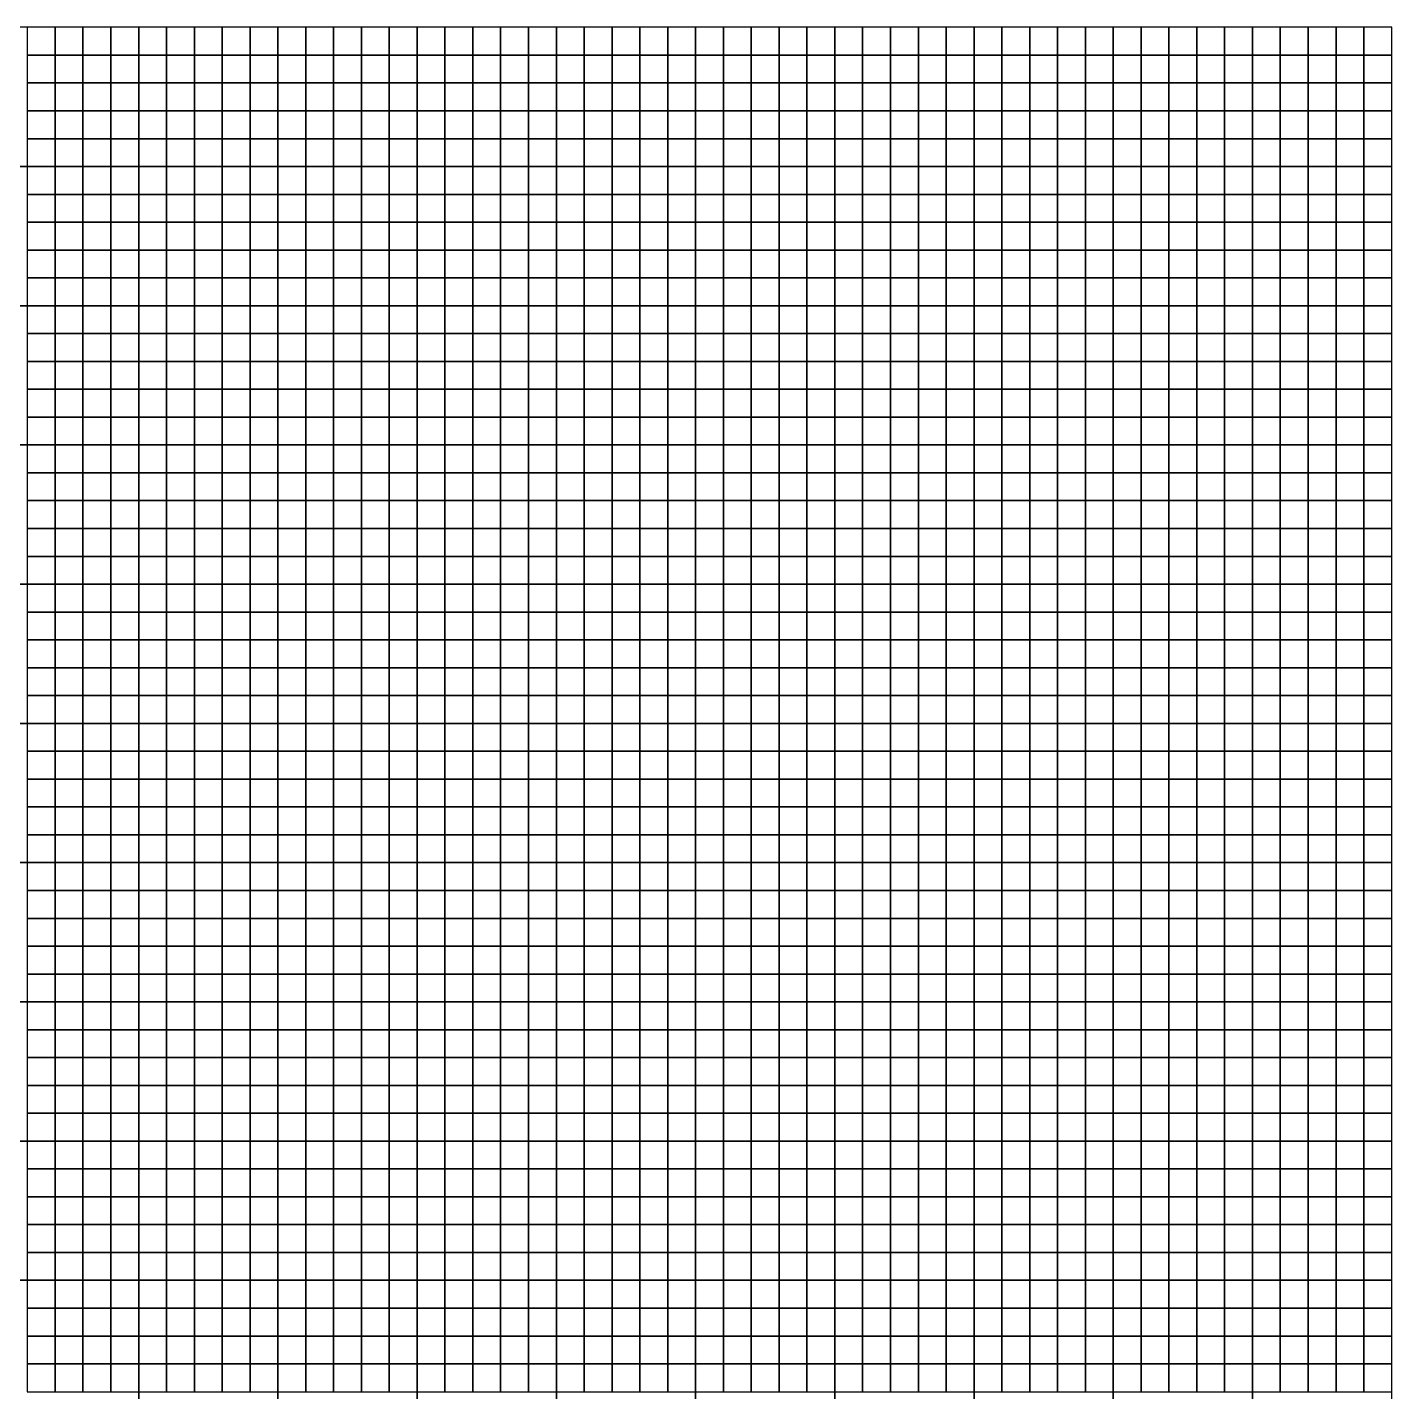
# Model space of a CAD drawing. Header units: metres. Extents: x 0 to 10, y 0 to 10.
# Drawn here: x 5.1 to 10, y 5.1 to 10 of the extents above; entities that cross this region are included whole.
import ezdxf

# ---------------------------------------------------------------- set-up
doc = ezdxf.new("R2010")
doc.units = ezdxf.units.M

# ---------------------------------------------------------------- blocks, each defined once
blk = doc.blocks.new('*U6')
at = {"color": 1}
blk.add_lwpolyline([(-0.5, -0.5), (0.5, -0.5), (0.5, 0.5), (-0.5, 0.5)], close=True, dxfattribs=at)
blk = doc.blocks.new('*U7')
at = {"color": 0, "linetype": 'ByBlock', "lineweight": -2, "transparency": 16777216}
for p in [(5, 9), (6, 9), (7, 9), (8, 9), (9, 9), (5, 8), (6, 8), (7, 8), (8, 8), (9, 8), (5, 7), (6, 7), (7, 7), (8, 7), (9, 7), (5, 6), (6, 6), (7, 6), (8, 6), (9, 6), (5, 5), (6, 5), (7, 5), (8, 5), (9, 5)]:
    blk.add_blockref('*U6', p, dxfattribs=at)
blk = doc.blocks.new('*U8')
at = {"color": 2}
blk.add_lwpolyline([(-0.25, -0.25), (0.25, -0.25), (0.25, 0.25), (-0.25, 0.25)], close=True, dxfattribs=at)
blk = doc.blocks.new('*U9')
at = {"color": 0, "linetype": 'ByBlock', "lineweight": -2, "transparency": 16777216}
for p in [(5, 9.5), (5.5, 9.5), (6, 9.5), (6.5, 9.5), (7, 9.5), (7.5, 9.5), (8, 9.5), (8.5, 9.5), (9, 9.5), (9.5, 9.5), (5, 9), (5.5, 9), (6, 9), (6.5, 9), (7, 9), (7.5, 9), (8, 9), (8.5, 9), (9, 9), (9.5, 9), (5, 8.5), (5.5, 8.5), (6, 8.5), (6.5, 8.5), (7, 8.5), (7.5, 8.5), (8, 8.5), (8.5, 8.5), (9, 8.5), (9.5, 8.5), (5, 8), (5.5, 8), (6, 8), (6.5, 8), (7, 8), (7.5, 8), (8, 8), (8.5, 8), (9, 8), (9.5, 8), (5, 7.5), (5.5, 7.5), (6, 7.5), (6.5, 7.5), (7, 7.5), (7.5, 7.5), (8, 7.5), (8.5, 7.5), (9, 7.5), (9.5, 7.5), (5, 7), (5.5, 7), (6, 7), (6.5, 7), (7, 7), (7.5, 7), (8, 7), (8.5, 7), (9, 7), (9.5, 7), (5, 6.5), (5.5, 6.5), (6, 6.5), (6.5, 6.5), (7, 6.5), (7.5, 6.5), (8, 6.5), (8.5, 6.5), (9, 6.5), (9.5, 6.5), (5, 6), (5.5, 6), (6, 6), (6.5, 6), (7, 6), (7.5, 6), (8, 6), (8.5, 6), (9, 6), (9.5, 6), (5, 5.5), (5.5, 5.5), (6, 5.5), (6.5, 5.5), (7, 5.5), (7.5, 5.5), (8, 5.5), (8.5, 5.5), (9, 5.5), (9.5, 5.5), (5, 5), (5.5, 5), (6, 5), (6.5, 5), (7, 5), (7.5, 5), (8, 5), (8.5, 5), (9, 5), (9.5, 5)]:
    blk.add_blockref('*U8', p, dxfattribs=at)
blk = doc.blocks.new('*U10')
at = {"color": 4}
blk.add_lwpolyline([(-0.05, -0.05), (0.05, -0.05), (0.05, 0.05), (-0.05, 0.05)], close=True, dxfattribs=at)
blk = doc.blocks.new('*U11')
at = {"color": 0, "linetype": 'ByBlock', "lineweight": -2, "transparency": 16777216}
for p in [(5.1, 9.9), (5.2, 9.9), (5.3, 9.9), (5.4, 9.9), (5.5, 9.9), (5.6, 9.9), (5.7, 9.9), (5.8, 9.9), (5.9, 9.9), (6, 9.9), (6.1, 9.9), (6.2, 9.9), (6.3, 9.9), (6.4, 9.9), (6.5, 9.9), (6.6, 9.9), (6.7, 9.9), (6.8, 9.9), (6.9, 9.9), (7, 9.9), (7.1, 9.9), (7.2, 9.9), (7.3, 9.9), (7.4, 9.9), (7.5, 9.9), (7.6, 9.9), (7.7, 9.9), (7.8, 9.9), (7.9, 9.9), (8, 9.9), (8.1, 9.9), (8.2, 9.9), (8.3, 9.9), (8.4, 9.9), (8.5, 9.9), (8.6, 9.9), (8.7, 9.9), (8.8, 9.9), (8.9, 9.9), (9, 9.9), (9.1, 9.9), (9.2, 9.9), (9.3, 9.9), (9.4, 9.9), (9.5, 9.9), (9.6, 9.9), (9.7, 9.9), (9.8, 9.9), (9.9, 9.9), (5.1, 9.8), (5.2, 9.8), (5.3, 9.8), (5.4, 9.8), (5.5, 9.8), (5.6, 9.8), (5.7, 9.8), (5.8, 9.8), (5.9, 9.8), (6, 9.8), (6.1, 9.8), (6.2, 9.8), (6.3, 9.8), (6.4, 9.8), (6.5, 9.8), (6.6, 9.8), (6.7, 9.8), (6.8, 9.8), (6.9, 9.8), (7, 9.8), (7.1, 9.8), (7.2, 9.8), (7.3, 9.8), (7.4, 9.8), (7.5, 9.8), (7.6, 9.8), (7.7, 9.8), (7.8, 9.8), (7.9, 9.8), (8, 9.8), (8.1, 9.8), (8.2, 9.8), (8.3, 9.8), (8.4, 9.8), (8.5, 9.8), (8.6, 9.8), (8.7, 9.8), (8.8, 9.8), (8.9, 9.8), (9, 9.8), (9.1, 9.8), (9.2, 9.8), (9.3, 9.8), (9.4, 9.8), (9.5, 9.8), (9.6, 9.8), (9.7, 9.8), (9.8, 9.8), (9.9, 9.8), (5.1, 9.7), (5.2, 9.7), (5.3, 9.7), (5.4, 9.7), (5.5, 9.7), (5.6, 9.7), (5.7, 9.7), (5.8, 9.7), (5.9, 9.7), (6, 9.7), (6.1, 9.7), (6.2, 9.7), (6.3, 9.7), (6.4, 9.7), (6.5, 9.7), (6.6, 9.7), (6.7, 9.7), (6.8, 9.7), (6.9, 9.7), (7, 9.7), (7.1, 9.7), (7.2, 9.7), (7.3, 9.7), (7.4, 9.7), (7.5, 9.7), (7.6, 9.7), (7.7, 9.7), (7.8, 9.7), (7.9, 9.7), (8, 9.7), (8.1, 9.7), (8.2, 9.7), (8.3, 9.7), (8.4, 9.7), (8.5, 9.7), (8.6, 9.7), (8.7, 9.7), (8.8, 9.7), (8.9, 9.7), (9, 9.7), (9.1, 9.7), (9.2, 9.7), (9.3, 9.7), (9.4, 9.7), (9.5, 9.7), (9.6, 9.7), (9.7, 9.7), (9.8, 9.7), (9.9, 9.7), (5.1, 9.6), (5.2, 9.6), (5.3, 9.6), (5.4, 9.6), (5.5, 9.6), (5.6, 9.6), (5.7, 9.6), (5.8, 9.6), (5.9, 9.6), (6, 9.6), (6.1, 9.6), (6.2, 9.6), (6.3, 9.6), (6.4, 9.6), (6.5, 9.6), (6.6, 9.6), (6.7, 9.6), (6.8, 9.6), (6.9, 9.6), (7, 9.6), (7.1, 9.6), (7.2, 9.6), (7.3, 9.6), (7.4, 9.6), (7.5, 9.6), (7.6, 9.6), (7.7, 9.6), (7.8, 9.6), (7.9, 9.6), (8, 9.6), (8.1, 9.6), (8.2, 9.6), (8.3, 9.6), (8.4, 9.6), (8.5, 9.6), (8.6, 9.6), (8.7, 9.6), (8.8, 9.6), (8.9, 9.6), (9, 9.6), (9.1, 9.6), (9.2, 9.6), (9.3, 9.6), (9.4, 9.6), (9.5, 9.6), (9.6, 9.6), (9.7, 9.6), (9.8, 9.6), (9.9, 9.6), (5.1, 9.5), (5.2, 9.5), (5.3, 9.5), (5.4, 9.5), (5.5, 9.5), (5.6, 9.5), (5.7, 9.5), (5.8, 9.5), (5.9, 9.5), (6, 9.5), (6.1, 9.5), (6.2, 9.5), (6.3, 9.5), (6.4, 9.5), (6.5, 9.5), (6.6, 9.5), (6.7, 9.5), (6.8, 9.5), (6.9, 9.5), (7, 9.5), (7.1, 9.5), (7.2, 9.5), (7.3, 9.5), (7.4, 9.5), (7.5, 9.5), (7.6, 9.5), (7.7, 9.5), (7.8, 9.5), (7.9, 9.5), (8, 9.5), (8.1, 9.5), (8.2, 9.5), (8.3, 9.5), (8.4, 9.5), (8.5, 9.5), (8.6, 9.5), (8.7, 9.5), (8.8, 9.5), (8.9, 9.5), (9, 9.5), (9.1, 9.5), (9.2, 9.5), (9.3, 9.5), (9.4, 9.5), (9.5, 9.5), (9.6, 9.5), (9.7, 9.5), (9.8, 9.5), (9.9, 9.5), (5.1, 9.4), (5.2, 9.4), (5.3, 9.4), (5.4, 9.4), (5.5, 9.4), (5.6, 9.4), (5.7, 9.4), (5.8, 9.4), (5.9, 9.4), (6, 9.4), (6.1, 9.4), (6.2, 9.4), (6.3, 9.4), (6.4, 9.4), (6.5, 9.4), (6.6, 9.4), (6.7, 9.4), (6.8, 9.4), (6.9, 9.4), (7, 9.4), (7.1, 9.4), (7.2, 9.4), (7.3, 9.4), (7.4, 9.4), (7.5, 9.4), (7.6, 9.4), (7.7, 9.4), (7.8, 9.4), (7.9, 9.4), (8, 9.4), (8.1, 9.4), (8.2, 9.4), (8.3, 9.4), (8.4, 9.4), (8.5, 9.4), (8.6, 9.4), (8.7, 9.4), (8.8, 9.4), (8.9, 9.4), (9, 9.4), (9.1, 9.4), (9.2, 9.4), (9.3, 9.4), (9.4, 9.4), (9.5, 9.4), (9.6, 9.4), (9.7, 9.4), (9.8, 9.4), (9.9, 9.4), (5.1, 9.3), (5.2, 9.3), (5.3, 9.3), (5.4, 9.3), (5.5, 9.3), (5.6, 9.3), (5.7, 9.3), (5.8, 9.3), (5.9, 9.3), (6, 9.3), (6.1, 9.3), (6.2, 9.3), (6.3, 9.3), (6.4, 9.3), (6.5, 9.3), (6.6, 9.3), (6.7, 9.3), (6.8, 9.3), (6.9, 9.3), (7, 9.3), (7.1, 9.3), (7.2, 9.3), (7.3, 9.3), (7.4, 9.3), (7.5, 9.3), (7.6, 9.3), (7.7, 9.3), (7.8, 9.3), (7.9, 9.3), (8, 9.3), (8.1, 9.3), (8.2, 9.3), (8.3, 9.3), (8.4, 9.3), (8.5, 9.3), (8.6, 9.3), (8.7, 9.3), (8.8, 9.3), (8.9, 9.3), (9, 9.3), (9.1, 9.3), (9.2, 9.3), (9.3, 9.3), (9.4, 9.3), (9.5, 9.3), (9.6, 9.3), (9.7, 9.3), (9.8, 9.3), (9.9, 9.3), (5.1, 9.2), (5.2, 9.2), (5.3, 9.2), (5.4, 9.2), (5.5, 9.2), (5.6, 9.2), (5.7, 9.2), (5.8, 9.2), (5.9, 9.2), (6, 9.2), (6.1, 9.2), (6.2, 9.2), (6.3, 9.2), (6.4, 9.2), (6.5, 9.2), (6.6, 9.2), (6.7, 9.2), (6.8, 9.2), (6.9, 9.2), (7, 9.2), (7.1, 9.2), (7.2, 9.2), (7.3, 9.2), (7.4, 9.2), (7.5, 9.2), (7.6, 9.2), (7.7, 9.2), (7.8, 9.2), (7.9, 9.2), (8, 9.2), (8.1, 9.2), (8.2, 9.2), (8.3, 9.2), (8.4, 9.2), (8.5, 9.2), (8.6, 9.2), (8.7, 9.2), (8.8, 9.2), (8.9, 9.2), (9, 9.2), (9.1, 9.2), (9.2, 9.2), (9.3, 9.2), (9.4, 9.2), (9.5, 9.2), (9.6, 9.2), (9.7, 9.2), (9.8, 9.2), (9.9, 9.2), (5.1, 9.1), (5.2, 9.1), (5.3, 9.1), (5.4, 9.1), (5.5, 9.1), (5.6, 9.1), (5.7, 9.1), (5.8, 9.1), (5.9, 9.1), (6, 9.1), (6.1, 9.1), (6.2, 9.1), (6.3, 9.1), (6.4, 9.1), (6.5, 9.1), (6.6, 9.1), (6.7, 9.1), (6.8, 9.1), (6.9, 9.1), (7, 9.1), (7.1, 9.1), (7.2, 9.1), (7.3, 9.1), (7.4, 9.1), (7.5, 9.1), (7.6, 9.1), (7.7, 9.1), (7.8, 9.1), (7.9, 9.1), (8, 9.1), (8.1, 9.1), (8.2, 9.1), (8.3, 9.1), (8.4, 9.1), (8.5, 9.1), (8.6, 9.1), (8.7, 9.1), (8.8, 9.1), (8.9, 9.1), (9, 9.1), (9.1, 9.1), (9.2, 9.1), (9.3, 9.1), (9.4, 9.1), (9.5, 9.1), (9.6, 9.1), (9.7, 9.1), (9.8, 9.1), (9.9, 9.1), (5.1, 9), (5.2, 9), (5.3, 9), (5.4, 9), (5.5, 9), (5.6, 9), (5.7, 9), (5.8, 9), (5.9, 9), (6, 9), (6.1, 9), (6.2, 9), (6.3, 9), (6.4, 9), (6.5, 9), (6.6, 9), (6.7, 9), (6.8, 9), (6.9, 9), (7, 9), (7.1, 9), (7.2, 9), (7.3, 9), (7.4, 9), (7.5, 9), (7.6, 9), (7.7, 9), (7.8, 9), (7.9, 9), (8, 9), (8.1, 9), (8.2, 9), (8.3, 9), (8.4, 9), (8.5, 9), (8.6, 9), (8.7, 9), (8.8, 9), (8.9, 9), (9, 9), (9.1, 9), (9.2, 9), (9.3, 9), (9.4, 9), (9.5, 9), (9.6, 9), (9.7, 9), (9.8, 9), (9.9, 9), (5.1, 8.9), (5.2, 8.9), (5.3, 8.9), (5.4, 8.9), (5.5, 8.9), (5.6, 8.9), (5.7, 8.9), (5.8, 8.9), (5.9, 8.9), (6, 8.9), (6.1, 8.9), (6.2, 8.9), (6.3, 8.9), (6.4, 8.9), (6.5, 8.9), (6.6, 8.9), (6.7, 8.9), (6.8, 8.9), (6.9, 8.9), (7, 8.9), (7.1, 8.9), (7.2, 8.9), (7.3, 8.9), (7.4, 8.9), (7.5, 8.9), (7.6, 8.9), (7.7, 8.9), (7.8, 8.9), (7.9, 8.9), (8, 8.9), (8.1, 8.9), (8.2, 8.9), (8.3, 8.9), (8.4, 8.9), (8.5, 8.9), (8.6, 8.9), (8.7, 8.9), (8.8, 8.9), (8.9, 8.9), (9, 8.9), (9.1, 8.9), (9.2, 8.9), (9.3, 8.9), (9.4, 8.9), (9.5, 8.9), (9.6, 8.9), (9.7, 8.9), (9.8, 8.9), (9.9, 8.9), (5.1, 8.8), (5.2, 8.8), (5.3, 8.8), (5.4, 8.8), (5.5, 8.8), (5.6, 8.8), (5.7, 8.8), (5.8, 8.8), (5.9, 8.8), (6, 8.8), (6.1, 8.8), (6.2, 8.8), (6.3, 8.8), (6.4, 8.8), (6.5, 8.8), (6.6, 8.8), (6.7, 8.8), (6.8, 8.8), (6.9, 8.8), (7, 8.8), (7.1, 8.8), (7.2, 8.8), (7.3, 8.8), (7.4, 8.8), (7.5, 8.8), (7.6, 8.8), (7.7, 8.8), (7.8, 8.8), (7.9, 8.8), (8, 8.8), (8.1, 8.8), (8.2, 8.8), (8.3, 8.8), (8.4, 8.8), (8.5, 8.8), (8.6, 8.8), (8.7, 8.8), (8.8, 8.8), (8.9, 8.8), (9, 8.8), (9.1, 8.8), (9.2, 8.8), (9.3, 8.8), (9.4, 8.8), (9.5, 8.8), (9.6, 8.8), (9.7, 8.8), (9.8, 8.8), (9.9, 8.8), (5.1, 8.7), (5.2, 8.7), (5.3, 8.7), (5.4, 8.7), (5.5, 8.7), (5.6, 8.7), (5.7, 8.7), (5.8, 8.7), (5.9, 8.7), (6, 8.7), (6.1, 8.7), (6.2, 8.7), (6.3, 8.7), (6.4, 8.7), (6.5, 8.7), (6.6, 8.7), (6.7, 8.7), (6.8, 8.7), (6.9, 8.7), (7, 8.7), (7.1, 8.7), (7.2, 8.7), (7.3, 8.7), (7.4, 8.7), (7.5, 8.7), (7.6, 8.7), (7.7, 8.7), (7.8, 8.7), (7.9, 8.7), (8, 8.7), (8.1, 8.7), (8.2, 8.7), (8.3, 8.7), (8.4, 8.7), (8.5, 8.7), (8.6, 8.7), (8.7, 8.7), (8.8, 8.7), (8.9, 8.7), (9, 8.7), (9.1, 8.7), (9.2, 8.7), (9.3, 8.7), (9.4, 8.7), (9.5, 8.7), (9.6, 8.7), (9.7, 8.7), (9.8, 8.7), (9.9, 8.7), (5.1, 8.6), (5.2, 8.6), (5.3, 8.6), (5.4, 8.6), (5.5, 8.6), (5.6, 8.6), (5.7, 8.6), (5.8, 8.6), (5.9, 8.6), (6, 8.6), (6.1, 8.6), (6.2, 8.6), (6.3, 8.6), (6.4, 8.6), (6.5, 8.6), (6.6, 8.6), (6.7, 8.6), (6.8, 8.6), (6.9, 8.6), (7, 8.6), (7.1, 8.6), (7.2, 8.6), (7.3, 8.6), (7.4, 8.6), (7.5, 8.6), (7.6, 8.6), (7.7, 8.6), (7.8, 8.6), (7.9, 8.6), (8, 8.6), (8.1, 8.6), (8.2, 8.6), (8.3, 8.6), (8.4, 8.6), (8.5, 8.6), (8.6, 8.6), (8.7, 8.6), (8.8, 8.6), (8.9, 8.6), (9, 8.6), (9.1, 8.6), (9.2, 8.6), (9.3, 8.6), (9.4, 8.6), (9.5, 8.6), (9.6, 8.6), (9.7, 8.6), (9.8, 8.6), (9.9, 8.6), (5.1, 8.5), (5.2, 8.5), (5.3, 8.5), (5.4, 8.5), (5.5, 8.5), (5.6, 8.5), (5.7, 8.5), (5.8, 8.5), (5.9, 8.5), (6, 8.5), (6.1, 8.5), (6.2, 8.5), (6.3, 8.5), (6.4, 8.5), (6.5, 8.5), (6.6, 8.5), (6.7, 8.5), (6.8, 8.5), (6.9, 8.5), (7, 8.5), (7.1, 8.5), (7.2, 8.5), (7.3, 8.5), (7.4, 8.5), (7.5, 8.5), (7.6, 8.5), (7.7, 8.5), (7.8, 8.5), (7.9, 8.5), (8, 8.5), (8.1, 8.5), (8.2, 8.5), (8.3, 8.5), (8.4, 8.5), (8.5, 8.5), (8.6, 8.5), (8.7, 8.5), (8.8, 8.5), (8.9, 8.5), (9, 8.5), (9.1, 8.5), (9.2, 8.5), (9.3, 8.5), (9.4, 8.5), (9.5, 8.5), (9.6, 8.5), (9.7, 8.5), (9.8, 8.5), (9.9, 8.5), (5.1, 8.4), (5.2, 8.4), (5.3, 8.4), (5.4, 8.4), (5.5, 8.4), (5.6, 8.4), (5.7, 8.4), (5.8, 8.4), (5.9, 8.4), (6, 8.4), (6.1, 8.4), (6.2, 8.4), (6.3, 8.4), (6.4, 8.4), (6.5, 8.4), (6.6, 8.4), (6.7, 8.4), (6.8, 8.4), (6.9, 8.4), (7, 8.4), (7.1, 8.4), (7.2, 8.4), (7.3, 8.4), (7.4, 8.4), (7.5, 8.4), (7.6, 8.4), (7.7, 8.4), (7.8, 8.4), (7.9, 8.4), (8, 8.4), (8.1, 8.4), (8.2, 8.4), (8.3, 8.4), (8.4, 8.4), (8.5, 8.4), (8.6, 8.4), (8.7, 8.4), (8.8, 8.4), (8.9, 8.4), (9, 8.4), (9.1, 8.4), (9.2, 8.4), (9.3, 8.4), (9.4, 8.4), (9.5, 8.4), (9.6, 8.4), (9.7, 8.4), (9.8, 8.4), (9.9, 8.4), (5.1, 8.3), (5.2, 8.3), (5.3, 8.3), (5.4, 8.3), (5.5, 8.3), (5.6, 8.3), (5.7, 8.3), (5.8, 8.3), (5.9, 8.3), (6, 8.3), (6.1, 8.3), (6.2, 8.3), (6.3, 8.3), (6.4, 8.3), (6.5, 8.3), (6.6, 8.3), (6.7, 8.3), (6.8, 8.3), (6.9, 8.3), (7, 8.3), (7.1, 8.3), (7.2, 8.3), (7.3, 8.3), (7.4, 8.3), (7.5, 8.3), (7.6, 8.3), (7.7, 8.3), (7.8, 8.3), (7.9, 8.3), (8, 8.3), (8.1, 8.3), (8.2, 8.3), (8.3, 8.3), (8.4, 8.3), (8.5, 8.3), (8.6, 8.3), (8.7, 8.3), (8.8, 8.3), (8.9, 8.3), (9, 8.3), (9.1, 8.3), (9.2, 8.3), (9.3, 8.3), (9.4, 8.3), (9.5, 8.3), (9.6, 8.3), (9.7, 8.3), (9.8, 8.3), (9.9, 8.3), (5.1, 8.2), (5.2, 8.2), (5.3, 8.2), (5.4, 8.2), (5.5, 8.2), (5.6, 8.2), (5.7, 8.2), (5.8, 8.2), (5.9, 8.2), (6, 8.2), (6.1, 8.2), (6.2, 8.2), (6.3, 8.2), (6.4, 8.2), (6.5, 8.2), (6.6, 8.2), (6.7, 8.2), (6.8, 8.2), (6.9, 8.2), (7, 8.2), (7.1, 8.2), (7.2, 8.2), (7.3, 8.2), (7.4, 8.2), (7.5, 8.2), (7.6, 8.2), (7.7, 8.2), (7.8, 8.2), (7.9, 8.2), (8, 8.2), (8.1, 8.2), (8.2, 8.2), (8.3, 8.2), (8.4, 8.2), (8.5, 8.2), (8.6, 8.2), (8.7, 8.2), (8.8, 8.2), (8.9, 8.2), (9, 8.2), (9.1, 8.2), (9.2, 8.2), (9.3, 8.2), (9.4, 8.2), (9.5, 8.2), (9.6, 8.2), (9.7, 8.2), (9.8, 8.2), (9.9, 8.2), (5.1, 8.1), (5.2, 8.1), (5.3, 8.1), (5.4, 8.1), (5.5, 8.1), (5.6, 8.1), (5.7, 8.1), (5.8, 8.1), (5.9, 8.1), (6, 8.1), (6.1, 8.1), (6.2, 8.1), (6.3, 8.1), (6.4, 8.1), (6.5, 8.1), (6.6, 8.1), (6.7, 8.1), (6.8, 8.1), (6.9, 8.1), (7, 8.1), (7.1, 8.1), (7.2, 8.1), (7.3, 8.1), (7.4, 8.1), (7.5, 8.1), (7.6, 8.1), (7.7, 8.1), (7.8, 8.1), (7.9, 8.1), (8, 8.1), (8.1, 8.1), (8.2, 8.1), (8.3, 8.1), (8.4, 8.1), (8.5, 8.1), (8.6, 8.1), (8.7, 8.1), (8.8, 8.1), (8.9, 8.1), (9, 8.1), (9.1, 8.1), (9.2, 8.1), (9.3, 8.1), (9.4, 8.1), (9.5, 8.1), (9.6, 8.1), (9.7, 8.1), (9.8, 8.1), (9.9, 8.1), (5.1, 8), (5.2, 8), (5.3, 8), (5.4, 8), (5.5, 8), (5.6, 8), (5.7, 8), (5.8, 8), (5.9, 8), (6, 8), (6.1, 8), (6.2, 8), (6.3, 8), (6.4, 8), (6.5, 8), (6.6, 8), (6.7, 8), (6.8, 8), (6.9, 8), (7, 8), (7.1, 8), (7.2, 8), (7.3, 8), (7.4, 8), (7.5, 8), (7.6, 8), (7.7, 8), (7.8, 8), (7.9, 8), (8, 8), (8.1, 8), (8.2, 8), (8.3, 8), (8.4, 8), (8.5, 8), (8.6, 8), (8.7, 8), (8.8, 8), (8.9, 8), (9, 8), (9.1, 8), (9.2, 8), (9.3, 8), (9.4, 8), (9.5, 8), (9.6, 8), (9.7, 8), (9.8, 8), (9.9, 8), (5.1, 7.9), (5.2, 7.9), (5.3, 7.9), (5.4, 7.9), (5.5, 7.9), (5.6, 7.9), (5.7, 7.9), (5.8, 7.9), (5.9, 7.9), (6, 7.9), (6.1, 7.9), (6.2, 7.9), (6.3, 7.9), (6.4, 7.9), (6.5, 7.9), (6.6, 7.9), (6.7, 7.9), (6.8, 7.9), (6.9, 7.9), (7, 7.9), (7.1, 7.9), (7.2, 7.9), (7.3, 7.9), (7.4, 7.9), (7.5, 7.9), (7.6, 7.9), (7.7, 7.9), (7.8, 7.9), (7.9, 7.9), (8, 7.9), (8.1, 7.9), (8.2, 7.9), (8.3, 7.9), (8.4, 7.9), (8.5, 7.9), (8.6, 7.9), (8.7, 7.9), (8.8, 7.9), (8.9, 7.9), (9, 7.9), (9.1, 7.9), (9.2, 7.9), (9.3, 7.9), (9.4, 7.9), (9.5, 7.9), (9.6, 7.9), (9.7, 7.9), (9.8, 7.9), (9.9, 7.9), (5.1, 7.8), (5.2, 7.8), (5.3, 7.8), (5.4, 7.8), (5.5, 7.8), (5.6, 7.8), (5.7, 7.8), (5.8, 7.8), (5.9, 7.8), (6, 7.8), (6.1, 7.8), (6.2, 7.8), (6.3, 7.8), (6.4, 7.8), (6.5, 7.8), (6.6, 7.8), (6.7, 7.8), (6.8, 7.8), (6.9, 7.8), (7, 7.8), (7.1, 7.8), (7.2, 7.8), (7.3, 7.8), (7.4, 7.8), (7.5, 7.8), (7.6, 7.8), (7.7, 7.8), (7.8, 7.8), (7.9, 7.8), (8, 7.8), (8.1, 7.8), (8.2, 7.8), (8.3, 7.8), (8.4, 7.8), (8.5, 7.8), (8.6, 7.8), (8.7, 7.8), (8.8, 7.8), (8.9, 7.8), (9, 7.8), (9.1, 7.8), (9.2, 7.8), (9.3, 7.8), (9.4, 7.8), (9.5, 7.8), (9.6, 7.8), (9.7, 7.8), (9.8, 7.8), (9.9, 7.8), (5.1, 7.7), (5.2, 7.7), (5.3, 7.7), (5.4, 7.7), (5.5, 7.7), (5.6, 7.7), (5.7, 7.7), (5.8, 7.7), (5.9, 7.7), (6, 7.7), (6.1, 7.7), (6.2, 7.7), (6.3, 7.7), (6.4, 7.7), (6.5, 7.7), (6.6, 7.7), (6.7, 7.7), (6.8, 7.7), (6.9, 7.7), (7, 7.7), (7.1, 7.7), (7.2, 7.7), (7.3, 7.7), (7.4, 7.7), (7.5, 7.7), (7.6, 7.7), (7.7, 7.7), (7.8, 7.7), (7.9, 7.7), (8, 7.7), (8.1, 7.7), (8.2, 7.7), (8.3, 7.7), (8.4, 7.7), (8.5, 7.7), (8.6, 7.7), (8.7, 7.7), (8.8, 7.7), (8.9, 7.7), (9, 7.7), (9.1, 7.7), (9.2, 7.7), (9.3, 7.7), (9.4, 7.7), (9.5, 7.7), (9.6, 7.7), (9.7, 7.7), (9.8, 7.7), (9.9, 7.7), (5.1, 7.6), (5.2, 7.6), (5.3, 7.6), (5.4, 7.6), (5.5, 7.6), (5.6, 7.6), (5.7, 7.6), (5.8, 7.6), (5.9, 7.6), (6, 7.6), (6.1, 7.6), (6.2, 7.6), (6.3, 7.6), (6.4, 7.6), (6.5, 7.6), (6.6, 7.6), (6.7, 7.6), (6.8, 7.6), (6.9, 7.6), (7, 7.6), (7.1, 7.6), (7.2, 7.6), (7.3, 7.6), (7.4, 7.6), (7.5, 7.6), (7.6, 7.6), (7.7, 7.6), (7.8, 7.6), (7.9, 7.6), (8, 7.6), (8.1, 7.6), (8.2, 7.6), (8.3, 7.6), (8.4, 7.6), (8.5, 7.6), (8.6, 7.6), (8.7, 7.6), (8.8, 7.6), (8.9, 7.6), (9, 7.6), (9.1, 7.6), (9.2, 7.6), (9.3, 7.6), (9.4, 7.6), (9.5, 7.6), (9.6, 7.6), (9.7, 7.6), (9.8, 7.6), (9.9, 7.6), (5.1, 7.5), (5.2, 7.5), (5.3, 7.5), (5.4, 7.5), (5.5, 7.5), (5.6, 7.5), (5.7, 7.5), (5.8, 7.5), (5.9, 7.5), (6, 7.5), (6.1, 7.5), (6.2, 7.5), (6.3, 7.5), (6.4, 7.5), (6.5, 7.5), (6.6, 7.5), (6.7, 7.5), (6.8, 7.5), (6.9, 7.5), (7, 7.5), (7.1, 7.5), (7.2, 7.5), (7.3, 7.5), (7.4, 7.5), (7.5, 7.5), (7.6, 7.5), (7.7, 7.5), (7.8, 7.5), (7.9, 7.5), (8, 7.5), (8.1, 7.5), (8.2, 7.5), (8.3, 7.5), (8.4, 7.5), (8.5, 7.5), (8.6, 7.5), (8.7, 7.5), (8.8, 7.5), (8.9, 7.5), (9, 7.5), (9.1, 7.5), (9.2, 7.5), (9.3, 7.5), (9.4, 7.5), (9.5, 7.5), (9.6, 7.5), (9.7, 7.5), (9.8, 7.5), (9.9, 7.5), (5.1, 7.4), (5.2, 7.4), (5.3, 7.4), (5.4, 7.4), (5.5, 7.4), (5.6, 7.4), (5.7, 7.4), (5.8, 7.4), (5.9, 7.4), (6, 7.4), (6.1, 7.4), (6.2, 7.4), (6.3, 7.4), (6.4, 7.4), (6.5, 7.4), (6.6, 7.4), (6.7, 7.4), (6.8, 7.4), (6.9, 7.4), (7, 7.4), (7.1, 7.4), (7.2, 7.4), (7.3, 7.4), (7.4, 7.4), (7.5, 7.4), (7.6, 7.4), (7.7, 7.4), (7.8, 7.4), (7.9, 7.4), (8, 7.4), (8.1, 7.4), (8.2, 7.4), (8.3, 7.4), (8.4, 7.4), (8.5, 7.4), (8.6, 7.4), (8.7, 7.4), (8.8, 7.4), (8.9, 7.4), (9, 7.4), (9.1, 7.4), (9.2, 7.4), (9.3, 7.4), (9.4, 7.4), (9.5, 7.4), (9.6, 7.4), (9.7, 7.4), (9.8, 7.4), (9.9, 7.4), (5.1, 7.3), (5.2, 7.3), (5.3, 7.3), (5.4, 7.3), (5.5, 7.3), (5.6, 7.3), (5.7, 7.3), (5.8, 7.3), (5.9, 7.3), (6, 7.3), (6.1, 7.3), (6.2, 7.3), (6.3, 7.3), (6.4, 7.3), (6.5, 7.3), (6.6, 7.3), (6.7, 7.3), (6.8, 7.3), (6.9, 7.3), (7, 7.3), (7.1, 7.3), (7.2, 7.3), (7.3, 7.3), (7.4, 7.3), (7.5, 7.3), (7.6, 7.3), (7.7, 7.3), (7.8, 7.3), (7.9, 7.3), (8, 7.3), (8.1, 7.3), (8.2, 7.3), (8.3, 7.3), (8.4, 7.3), (8.5, 7.3), (8.6, 7.3), (8.7, 7.3), (8.8, 7.3), (8.9, 7.3), (9, 7.3), (9.1, 7.3), (9.2, 7.3), (9.3, 7.3), (9.4, 7.3), (9.5, 7.3), (9.6, 7.3), (9.7, 7.3), (9.8, 7.3), (9.9, 7.3), (5.1, 7.2), (5.2, 7.2), (5.3, 7.2), (5.4, 7.2), (5.5, 7.2), (5.6, 7.2), (5.7, 7.2), (5.8, 7.2), (5.9, 7.2), (6, 7.2), (6.1, 7.2), (6.2, 7.2), (6.3, 7.2), (6.4, 7.2), (6.5, 7.2), (6.6, 7.2), (6.7, 7.2), (6.8, 7.2), (6.9, 7.2), (7, 7.2), (7.1, 7.2), (7.2, 7.2), (7.3, 7.2), (7.4, 7.2), (7.5, 7.2), (7.6, 7.2), (7.7, 7.2), (7.8, 7.2), (7.9, 7.2), (8, 7.2), (8.1, 7.2), (8.2, 7.2), (8.3, 7.2), (8.4, 7.2), (8.5, 7.2), (8.6, 7.2), (8.7, 7.2), (8.8, 7.2), (8.9, 7.2), (9, 7.2), (9.1, 7.2), (9.2, 7.2), (9.3, 7.2), (9.4, 7.2), (9.5, 7.2), (9.6, 7.2), (9.7, 7.2), (9.8, 7.2), (9.9, 7.2), (5.1, 7.1), (5.2, 7.1), (5.3, 7.1), (5.4, 7.1), (5.5, 7.1), (5.6, 7.1), (5.7, 7.1), (5.8, 7.1), (5.9, 7.1), (6, 7.1), (6.1, 7.1), (6.2, 7.1), (6.3, 7.1), (6.4, 7.1), (6.5, 7.1), (6.6, 7.1), (6.7, 7.1), (6.8, 7.1), (6.9, 7.1), (7, 7.1), (7.1, 7.1), (7.2, 7.1), (7.3, 7.1), (7.4, 7.1), (7.5, 7.1), (7.6, 7.1), (7.7, 7.1), (7.8, 7.1), (7.9, 7.1), (8, 7.1), (8.1, 7.1), (8.2, 7.1), (8.3, 7.1), (8.4, 7.1), (8.5, 7.1), (8.6, 7.1), (8.7, 7.1), (8.8, 7.1), (8.9, 7.1), (9, 7.1), (9.1, 7.1), (9.2, 7.1), (9.3, 7.1), (9.4, 7.1), (9.5, 7.1), (9.6, 7.1), (9.7, 7.1), (9.8, 7.1), (9.9, 7.1), (5.1, 7), (5.2, 7), (5.3, 7), (5.4, 7), (5.5, 7), (5.6, 7), (5.7, 7), (5.8, 7), (5.9, 7), (6, 7), (6.1, 7), (6.2, 7), (6.3, 7), (6.4, 7), (6.5, 7), (6.6, 7), (6.7, 7), (6.8, 7), (6.9, 7), (7, 7), (7.1, 7), (7.2, 7), (7.3, 7), (7.4, 7), (7.5, 7), (7.6, 7), (7.7, 7), (7.8, 7), (7.9, 7), (8, 7), (8.1, 7), (8.2, 7), (8.3, 7), (8.4, 7), (8.5, 7), (8.6, 7), (8.7, 7), (8.8, 7), (8.9, 7), (9, 7), (9.1, 7), (9.2, 7), (9.3, 7), (9.4, 7), (9.5, 7), (9.6, 7), (9.7, 7), (9.8, 7), (9.9, 7), (5.1, 6.9), (5.2, 6.9), (5.3, 6.9), (5.4, 6.9), (5.5, 6.9), (5.6, 6.9), (5.7, 6.9), (5.8, 6.9), (5.9, 6.9), (6, 6.9), (6.1, 6.9), (6.2, 6.9), (6.3, 6.9), (6.4, 6.9), (6.5, 6.9), (6.6, 6.9), (6.7, 6.9), (6.8, 6.9), (6.9, 6.9), (7, 6.9), (7.1, 6.9), (7.2, 6.9), (7.3, 6.9), (7.4, 6.9), (7.5, 6.9), (7.6, 6.9), (7.7, 6.9), (7.8, 6.9), (7.9, 6.9), (8, 6.9), (8.1, 6.9), (8.2, 6.9), (8.3, 6.9), (8.4, 6.9), (8.5, 6.9), (8.6, 6.9), (8.7, 6.9), (8.8, 6.9), (8.9, 6.9), (9, 6.9), (9.1, 6.9), (9.2, 6.9), (9.3, 6.9), (9.4, 6.9), (9.5, 6.9), (9.6, 6.9), (9.7, 6.9), (9.8, 6.9), (9.9, 6.9), (5.1, 6.8), (5.2, 6.8), (5.3, 6.8), (5.4, 6.8), (5.5, 6.8), (5.6, 6.8), (5.7, 6.8), (5.8, 6.8), (5.9, 6.8), (6, 6.8), (6.1, 6.8), (6.2, 6.8), (6.3, 6.8), (6.4, 6.8), (6.5, 6.8), (6.6, 6.8), (6.7, 6.8), (6.8, 6.8), (6.9, 6.8), (7, 6.8), (7.1, 6.8), (7.2, 6.8), (7.3, 6.8), (7.4, 6.8), (7.5, 6.8), (7.6, 6.8), (7.7, 6.8), (7.8, 6.8), (7.9, 6.8), (8, 6.8), (8.1, 6.8), (8.2, 6.8), (8.3, 6.8), (8.4, 6.8), (8.5, 6.8), (8.6, 6.8), (8.7, 6.8), (8.8, 6.8), (8.9, 6.8), (9, 6.8), (9.1, 6.8), (9.2, 6.8), (9.3, 6.8), (9.4, 6.8), (9.5, 6.8), (9.6, 6.8), (9.7, 6.8), (9.8, 6.8), (9.9, 6.8), (5.1, 6.7), (5.2, 6.7), (5.3, 6.7), (5.4, 6.7), (5.5, 6.7), (5.6, 6.7), (5.7, 6.7), (5.8, 6.7), (5.9, 6.7), (6, 6.7), (6.1, 6.7), (6.2, 6.7), (6.3, 6.7), (6.4, 6.7), (6.5, 6.7), (6.6, 6.7), (6.7, 6.7), (6.8, 6.7), (6.9, 6.7), (7, 6.7), (7.1, 6.7), (7.2, 6.7), (7.3, 6.7), (7.4, 6.7), (7.5, 6.7), (7.6, 6.7), (7.7, 6.7), (7.8, 6.7), (7.9, 6.7), (8, 6.7), (8.1, 6.7), (8.2, 6.7), (8.3, 6.7), (8.4, 6.7), (8.5, 6.7), (8.6, 6.7), (8.7, 6.7), (8.8, 6.7), (8.9, 6.7), (9, 6.7), (9.1, 6.7), (9.2, 6.7), (9.3, 6.7), (9.4, 6.7), (9.5, 6.7), (9.6, 6.7), (9.7, 6.7), (9.8, 6.7), (9.9, 6.7), (5.1, 6.6), (5.2, 6.6), (5.3, 6.6), (5.4, 6.6), (5.5, 6.6), (5.6, 6.6), (5.7, 6.6), (5.8, 6.6), (5.9, 6.6), (6, 6.6), (6.1, 6.6), (6.2, 6.6), (6.3, 6.6), (6.4, 6.6), (6.5, 6.6), (6.6, 6.6), (6.7, 6.6), (6.8, 6.6), (6.9, 6.6), (7, 6.6), (7.1, 6.6), (7.2, 6.6), (7.3, 6.6), (7.4, 6.6), (7.5, 6.6), (7.6, 6.6), (7.7, 6.6), (7.8, 6.6), (7.9, 6.6), (8, 6.6), (8.1, 6.6), (8.2, 6.6), (8.3, 6.6), (8.4, 6.6), (8.5, 6.6), (8.6, 6.6), (8.7, 6.6), (8.8, 6.6), (8.9, 6.6), (9, 6.6), (9.1, 6.6), (9.2, 6.6), (9.3, 6.6), (9.4, 6.6), (9.5, 6.6), (9.6, 6.6), (9.7, 6.6), (9.8, 6.6), (9.9, 6.6), (5.1, 6.5), (5.2, 6.5), (5.3, 6.5), (5.4, 6.5), (5.5, 6.5), (5.6, 6.5), (5.7, 6.5), (5.8, 6.5), (5.9, 6.5), (6, 6.5), (6.1, 6.5), (6.2, 6.5), (6.3, 6.5), (6.4, 6.5), (6.5, 6.5), (6.6, 6.5), (6.7, 6.5), (6.8, 6.5), (6.9, 6.5), (7, 6.5), (7.1, 6.5), (7.2, 6.5), (7.3, 6.5), (7.4, 6.5), (7.5, 6.5), (7.6, 6.5), (7.7, 6.5), (7.8, 6.5), (7.9, 6.5), (8, 6.5), (8.1, 6.5), (8.2, 6.5), (8.3, 6.5), (8.4, 6.5), (8.5, 6.5), (8.6, 6.5), (8.7, 6.5), (8.8, 6.5), (8.9, 6.5), (9, 6.5), (9.1, 6.5), (9.2, 6.5), (9.3, 6.5), (9.4, 6.5), (9.5, 6.5), (9.6, 6.5), (9.7, 6.5), (9.8, 6.5), (9.9, 6.5), (5.1, 6.4), (5.2, 6.4), (5.3, 6.4), (5.4, 6.4), (5.5, 6.4), (5.6, 6.4), (5.7, 6.4), (5.8, 6.4), (5.9, 6.4), (6, 6.4), (6.1, 6.4), (6.2, 6.4), (6.3, 6.4), (6.4, 6.4), (6.5, 6.4), (6.6, 6.4), (6.7, 6.4), (6.8, 6.4), (6.9, 6.4), (7, 6.4), (7.1, 6.4), (7.2, 6.4), (7.3, 6.4), (7.4, 6.4), (7.5, 6.4), (7.6, 6.4), (7.7, 6.4), (7.8, 6.4), (7.9, 6.4), (8, 6.4), (8.1, 6.4), (8.2, 6.4), (8.3, 6.4), (8.4, 6.4), (8.5, 6.4), (8.6, 6.4), (8.7, 6.4), (8.8, 6.4), (8.9, 6.4), (9, 6.4), (9.1, 6.4), (9.2, 6.4), (9.3, 6.4), (9.4, 6.4), (9.5, 6.4), (9.6, 6.4), (9.7, 6.4), (9.8, 6.4), (9.9, 6.4), (5.1, 6.3), (5.2, 6.3), (5.3, 6.3), (5.4, 6.3), (5.5, 6.3), (5.6, 6.3), (5.7, 6.3), (5.8, 6.3), (5.9, 6.3), (6, 6.3), (6.1, 6.3), (6.2, 6.3), (6.3, 6.3), (6.4, 6.3), (6.5, 6.3), (6.6, 6.3), (6.7, 6.3), (6.8, 6.3), (6.9, 6.3), (7, 6.3), (7.1, 6.3), (7.2, 6.3), (7.3, 6.3), (7.4, 6.3), (7.5, 6.3), (7.6, 6.3), (7.7, 6.3), (7.8, 6.3), (7.9, 6.3), (8, 6.3), (8.1, 6.3), (8.2, 6.3), (8.3, 6.3), (8.4, 6.3), (8.5, 6.3), (8.6, 6.3), (8.7, 6.3), (8.8, 6.3), (8.9, 6.3), (9, 6.3), (9.1, 6.3), (9.2, 6.3), (9.3, 6.3), (9.4, 6.3), (9.5, 6.3), (9.6, 6.3), (9.7, 6.3), (9.8, 6.3), (9.9, 6.3), (5.1, 6.2), (5.2, 6.2), (5.3, 6.2), (5.4, 6.2), (5.5, 6.2), (5.6, 6.2), (5.7, 6.2), (5.8, 6.2), (5.9, 6.2), (6, 6.2), (6.1, 6.2), (6.2, 6.2), (6.3, 6.2), (6.4, 6.2), (6.5, 6.2), (6.6, 6.2), (6.7, 6.2), (6.8, 6.2), (6.9, 6.2), (7, 6.2), (7.1, 6.2), (7.2, 6.2), (7.3, 6.2), (7.4, 6.2), (7.5, 6.2), (7.6, 6.2), (7.7, 6.2), (7.8, 6.2), (7.9, 6.2), (8, 6.2), (8.1, 6.2), (8.2, 6.2), (8.3, 6.2), (8.4, 6.2), (8.5, 6.2), (8.6, 6.2), (8.7, 6.2), (8.8, 6.2), (8.9, 6.2), (9, 6.2), (9.1, 6.2), (9.2, 6.2), (9.3, 6.2), (9.4, 6.2), (9.5, 6.2), (9.6, 6.2), (9.7, 6.2), (9.8, 6.2), (9.9, 6.2), (5.1, 6.1), (5.2, 6.1), (5.3, 6.1), (5.4, 6.1), (5.5, 6.1), (5.6, 6.1), (5.7, 6.1), (5.8, 6.1), (5.9, 6.1), (6, 6.1), (6.1, 6.1), (6.2, 6.1), (6.3, 6.1), (6.4, 6.1), (6.5, 6.1), (6.6, 6.1), (6.7, 6.1), (6.8, 6.1), (6.9, 6.1), (7, 6.1), (7.1, 6.1), (7.2, 6.1), (7.3, 6.1), (7.4, 6.1), (7.5, 6.1), (7.6, 6.1), (7.7, 6.1), (7.8, 6.1), (7.9, 6.1), (8, 6.1), (8.1, 6.1), (8.2, 6.1), (8.3, 6.1), (8.4, 6.1), (8.5, 6.1), (8.6, 6.1), (8.7, 6.1), (8.8, 6.1), (8.9, 6.1), (9, 6.1), (9.1, 6.1), (9.2, 6.1), (9.3, 6.1), (9.4, 6.1), (9.5, 6.1), (9.6, 6.1), (9.7, 6.1), (9.8, 6.1), (9.9, 6.1), (5.1, 6), (5.2, 6), (5.3, 6), (5.4, 6), (5.5, 6), (5.6, 6), (5.7, 6), (5.8, 6), (5.9, 6), (6, 6), (6.1, 6), (6.2, 6), (6.3, 6), (6.4, 6), (6.5, 6), (6.6, 6), (6.7, 6), (6.8, 6), (6.9, 6), (7, 6), (7.1, 6), (7.2, 6), (7.3, 6), (7.4, 6), (7.5, 6), (7.6, 6), (7.7, 6), (7.8, 6), (7.9, 6), (8, 6), (8.1, 6), (8.2, 6), (8.3, 6), (8.4, 6), (8.5, 6), (8.6, 6), (8.7, 6), (8.8, 6), (8.9, 6), (9, 6), (9.1, 6), (9.2, 6), (9.3, 6), (9.4, 6), (9.5, 6), (9.6, 6), (9.7, 6), (9.8, 6), (9.9, 6), (5.1, 5.9), (5.2, 5.9), (5.3, 5.9), (5.4, 5.9), (5.5, 5.9), (5.6, 5.9), (5.7, 5.9), (5.8, 5.9), (5.9, 5.9), (6, 5.9), (6.1, 5.9), (6.2, 5.9), (6.3, 5.9), (6.4, 5.9), (6.5, 5.9), (6.6, 5.9), (6.7, 5.9), (6.8, 5.9), (6.9, 5.9), (7, 5.9), (7.1, 5.9), (7.2, 5.9), (7.3, 5.9), (7.4, 5.9), (7.5, 5.9), (7.6, 5.9), (7.7, 5.9), (7.8, 5.9), (7.9, 5.9), (8, 5.9), (8.1, 5.9), (8.2, 5.9), (8.3, 5.9), (8.4, 5.9), (8.5, 5.9), (8.6, 5.9), (8.7, 5.9), (8.8, 5.9), (8.9, 5.9), (9, 5.9), (9.1, 5.9), (9.2, 5.9), (9.3, 5.9), (9.4, 5.9), (9.5, 5.9), (9.6, 5.9), (9.7, 5.9), (9.8, 5.9), (9.9, 5.9), (5.1, 5.8), (5.2, 5.8), (5.3, 5.8), (5.4, 5.8), (5.5, 5.8), (5.6, 5.8), (5.7, 5.8), (5.8, 5.8), (5.9, 5.8), (6, 5.8), (6.1, 5.8), (6.2, 5.8), (6.3, 5.8), (6.4, 5.8), (6.5, 5.8), (6.6, 5.8), (6.7, 5.8), (6.8, 5.8), (6.9, 5.8), (7, 5.8), (7.1, 5.8), (7.2, 5.8), (7.3, 5.8), (7.4, 5.8), (7.5, 5.8), (7.6, 5.8), (7.7, 5.8), (7.8, 5.8), (7.9, 5.8), (8, 5.8), (8.1, 5.8), (8.2, 5.8), (8.3, 5.8), (8.4, 5.8), (8.5, 5.8), (8.6, 5.8), (8.7, 5.8), (8.8, 5.8), (8.9, 5.8), (9, 5.8), (9.1, 5.8), (9.2, 5.8), (9.3, 5.8), (9.4, 5.8), (9.5, 5.8), (9.6, 5.8), (9.7, 5.8), (9.8, 5.8), (9.9, 5.8), (5.1, 5.7), (5.2, 5.7), (5.3, 5.7), (5.4, 5.7), (5.5, 5.7), (5.6, 5.7), (5.7, 5.7), (5.8, 5.7), (5.9, 5.7), (6, 5.7), (6.1, 5.7), (6.2, 5.7), (6.3, 5.7), (6.4, 5.7), (6.5, 5.7), (6.6, 5.7), (6.7, 5.7), (6.8, 5.7), (6.9, 5.7), (7, 5.7), (7.1, 5.7), (7.2, 5.7), (7.3, 5.7), (7.4, 5.7), (7.5, 5.7), (7.6, 5.7), (7.7, 5.7), (7.8, 5.7), (7.9, 5.7), (8, 5.7), (8.1, 5.7), (8.2, 5.7), (8.3, 5.7), (8.4, 5.7), (8.5, 5.7), (8.6, 5.7), (8.7, 5.7), (8.8, 5.7), (8.9, 5.7), (9, 5.7), (9.1, 5.7), (9.2, 5.7), (9.3, 5.7), (9.4, 5.7), (9.5, 5.7), (9.6, 5.7), (9.7, 5.7), (9.8, 5.7), (9.9, 5.7), (5.1, 5.6), (5.2, 5.6), (5.3, 5.6), (5.4, 5.6), (5.5, 5.6), (5.6, 5.6), (5.7, 5.6), (5.8, 5.6), (5.9, 5.6), (6, 5.6), (6.1, 5.6), (6.2, 5.6), (6.3, 5.6), (6.4, 5.6), (6.5, 5.6), (6.6, 5.6), (6.7, 5.6), (6.8, 5.6), (6.9, 5.6), (7, 5.6), (7.1, 5.6), (7.2, 5.6), (7.3, 5.6), (7.4, 5.6), (7.5, 5.6), (7.6, 5.6), (7.7, 5.6), (7.8, 5.6), (7.9, 5.6), (8, 5.6), (8.1, 5.6), (8.2, 5.6), (8.3, 5.6), (8.4, 5.6), (8.5, 5.6), (8.6, 5.6), (8.7, 5.6), (8.8, 5.6), (8.9, 5.6), (9, 5.6), (9.1, 5.6), (9.2, 5.6), (9.3, 5.6), (9.4, 5.6), (9.5, 5.6), (9.6, 5.6), (9.7, 5.6), (9.8, 5.6), (9.9, 5.6), (5.1, 5.5), (5.2, 5.5), (5.3, 5.5), (5.4, 5.5), (5.5, 5.5), (5.6, 5.5), (5.7, 5.5), (5.8, 5.5), (5.9, 5.5), (6, 5.5), (6.1, 5.5), (6.2, 5.5), (6.3, 5.5), (6.4, 5.5), (6.5, 5.5), (6.6, 5.5), (6.7, 5.5), (6.8, 5.5), (6.9, 5.5), (7, 5.5), (7.1, 5.5), (7.2, 5.5), (7.3, 5.5), (7.4, 5.5), (7.5, 5.5), (7.6, 5.5), (7.7, 5.5), (7.8, 5.5), (7.9, 5.5), (8, 5.5), (8.1, 5.5), (8.2, 5.5), (8.3, 5.5), (8.4, 5.5), (8.5, 5.5), (8.6, 5.5), (8.7, 5.5), (8.8, 5.5), (8.9, 5.5), (9, 5.5), (9.1, 5.5), (9.2, 5.5), (9.3, 5.5), (9.4, 5.5), (9.5, 5.5), (9.6, 5.5), (9.7, 5.5), (9.8, 5.5), (9.9, 5.5), (5.1, 5.4), (5.2, 5.4), (5.3, 5.4), (5.4, 5.4), (5.5, 5.4), (5.6, 5.4), (5.7, 5.4), (5.8, 5.4), (5.9, 5.4), (6, 5.4), (6.1, 5.4), (6.2, 5.4), (6.3, 5.4), (6.4, 5.4), (6.5, 5.4), (6.6, 5.4), (6.7, 5.4), (6.8, 5.4), (6.9, 5.4), (7, 5.4), (7.1, 5.4), (7.2, 5.4), (7.3, 5.4), (7.4, 5.4), (7.5, 5.4), (7.6, 5.4), (7.7, 5.4), (7.8, 5.4), (7.9, 5.4), (8, 5.4), (8.1, 5.4), (8.2, 5.4), (8.3, 5.4), (8.4, 5.4), (8.5, 5.4), (8.6, 5.4), (8.7, 5.4), (8.8, 5.4), (8.9, 5.4), (9, 5.4), (9.1, 5.4), (9.2, 5.4), (9.3, 5.4), (9.4, 5.4), (9.5, 5.4), (9.6, 5.4), (9.7, 5.4), (9.8, 5.4), (9.9, 5.4), (5.1, 5.3), (5.2, 5.3), (5.3, 5.3), (5.4, 5.3), (5.5, 5.3), (5.6, 5.3), (5.7, 5.3), (5.8, 5.3), (5.9, 5.3), (6, 5.3), (6.1, 5.3), (6.2, 5.3), (6.3, 5.3), (6.4, 5.3), (6.5, 5.3), (6.6, 5.3), (6.7, 5.3), (6.8, 5.3), (6.9, 5.3), (7, 5.3), (7.1, 5.3), (7.2, 5.3), (7.3, 5.3), (7.4, 5.3), (7.5, 5.3), (7.6, 5.3), (7.7, 5.3), (7.8, 5.3), (7.9, 5.3), (8, 5.3), (8.1, 5.3), (8.2, 5.3), (8.3, 5.3), (8.4, 5.3), (8.5, 5.3), (8.6, 5.3), (8.7, 5.3), (8.8, 5.3), (8.9, 5.3), (9, 5.3), (9.1, 5.3), (9.2, 5.3), (9.3, 5.3), (9.4, 5.3), (9.5, 5.3), (9.6, 5.3), (9.7, 5.3), (9.8, 5.3), (9.9, 5.3), (5.1, 5.2), (5.2, 5.2), (5.3, 5.2), (5.4, 5.2), (5.5, 5.2), (5.6, 5.2), (5.7, 5.2), (5.8, 5.2), (5.9, 5.2), (6, 5.2), (6.1, 5.2), (6.2, 5.2), (6.3, 5.2), (6.4, 5.2), (6.5, 5.2), (6.6, 5.2), (6.7, 5.2), (6.8, 5.2), (6.9, 5.2), (7, 5.2), (7.1, 5.2), (7.2, 5.2), (7.3, 5.2), (7.4, 5.2), (7.5, 5.2), (7.6, 5.2), (7.7, 5.2), (7.8, 5.2), (7.9, 5.2), (8, 5.2), (8.1, 5.2), (8.2, 5.2), (8.3, 5.2), (8.4, 5.2), (8.5, 5.2), (8.6, 5.2), (8.7, 5.2), (8.8, 5.2), (8.9, 5.2), (9, 5.2), (9.1, 5.2), (9.2, 5.2), (9.3, 5.2), (9.4, 5.2), (9.5, 5.2), (9.6, 5.2), (9.7, 5.2), (9.8, 5.2), (9.9, 5.2), (5.1, 5.1), (5.2, 5.1), (5.3, 5.1), (5.4, 5.1), (5.5, 5.1), (5.6, 5.1), (5.7, 5.1), (5.8, 5.1), (5.9, 5.1), (6, 5.1), (6.1, 5.1), (6.2, 5.1), (6.3, 5.1), (6.4, 5.1), (6.5, 5.1), (6.6, 5.1), (6.7, 5.1), (6.8, 5.1), (6.9, 5.1), (7, 5.1), (7.1, 5.1), (7.2, 5.1), (7.3, 5.1), (7.4, 5.1), (7.5, 5.1), (7.6, 5.1), (7.7, 5.1), (7.8, 5.1), (7.9, 5.1), (8, 5.1), (8.1, 5.1), (8.2, 5.1), (8.3, 5.1), (8.4, 5.1), (8.5, 5.1), (8.6, 5.1), (8.7, 5.1), (8.8, 5.1), (8.9, 5.1), (9, 5.1), (9.1, 5.1), (9.2, 5.1), (9.3, 5.1), (9.4, 5.1), (9.5, 5.1), (9.6, 5.1), (9.7, 5.1), (9.8, 5.1), (9.9, 5.1)]:
    blk.add_blockref('*U10', p, dxfattribs=at)

msp = doc.modelspace()

# ---------------------------------------------------------------- block references
at = {"color": 5}
msp.add_blockref('*U7', (0.5, 0.5), dxfattribs=at)
for name, p in [('*U9', (0.25, 0.25)), ('*U11', (0.05, 0.05))]:
    msp.add_blockref(name, p)

doc.saveas('drawing.dxf')
